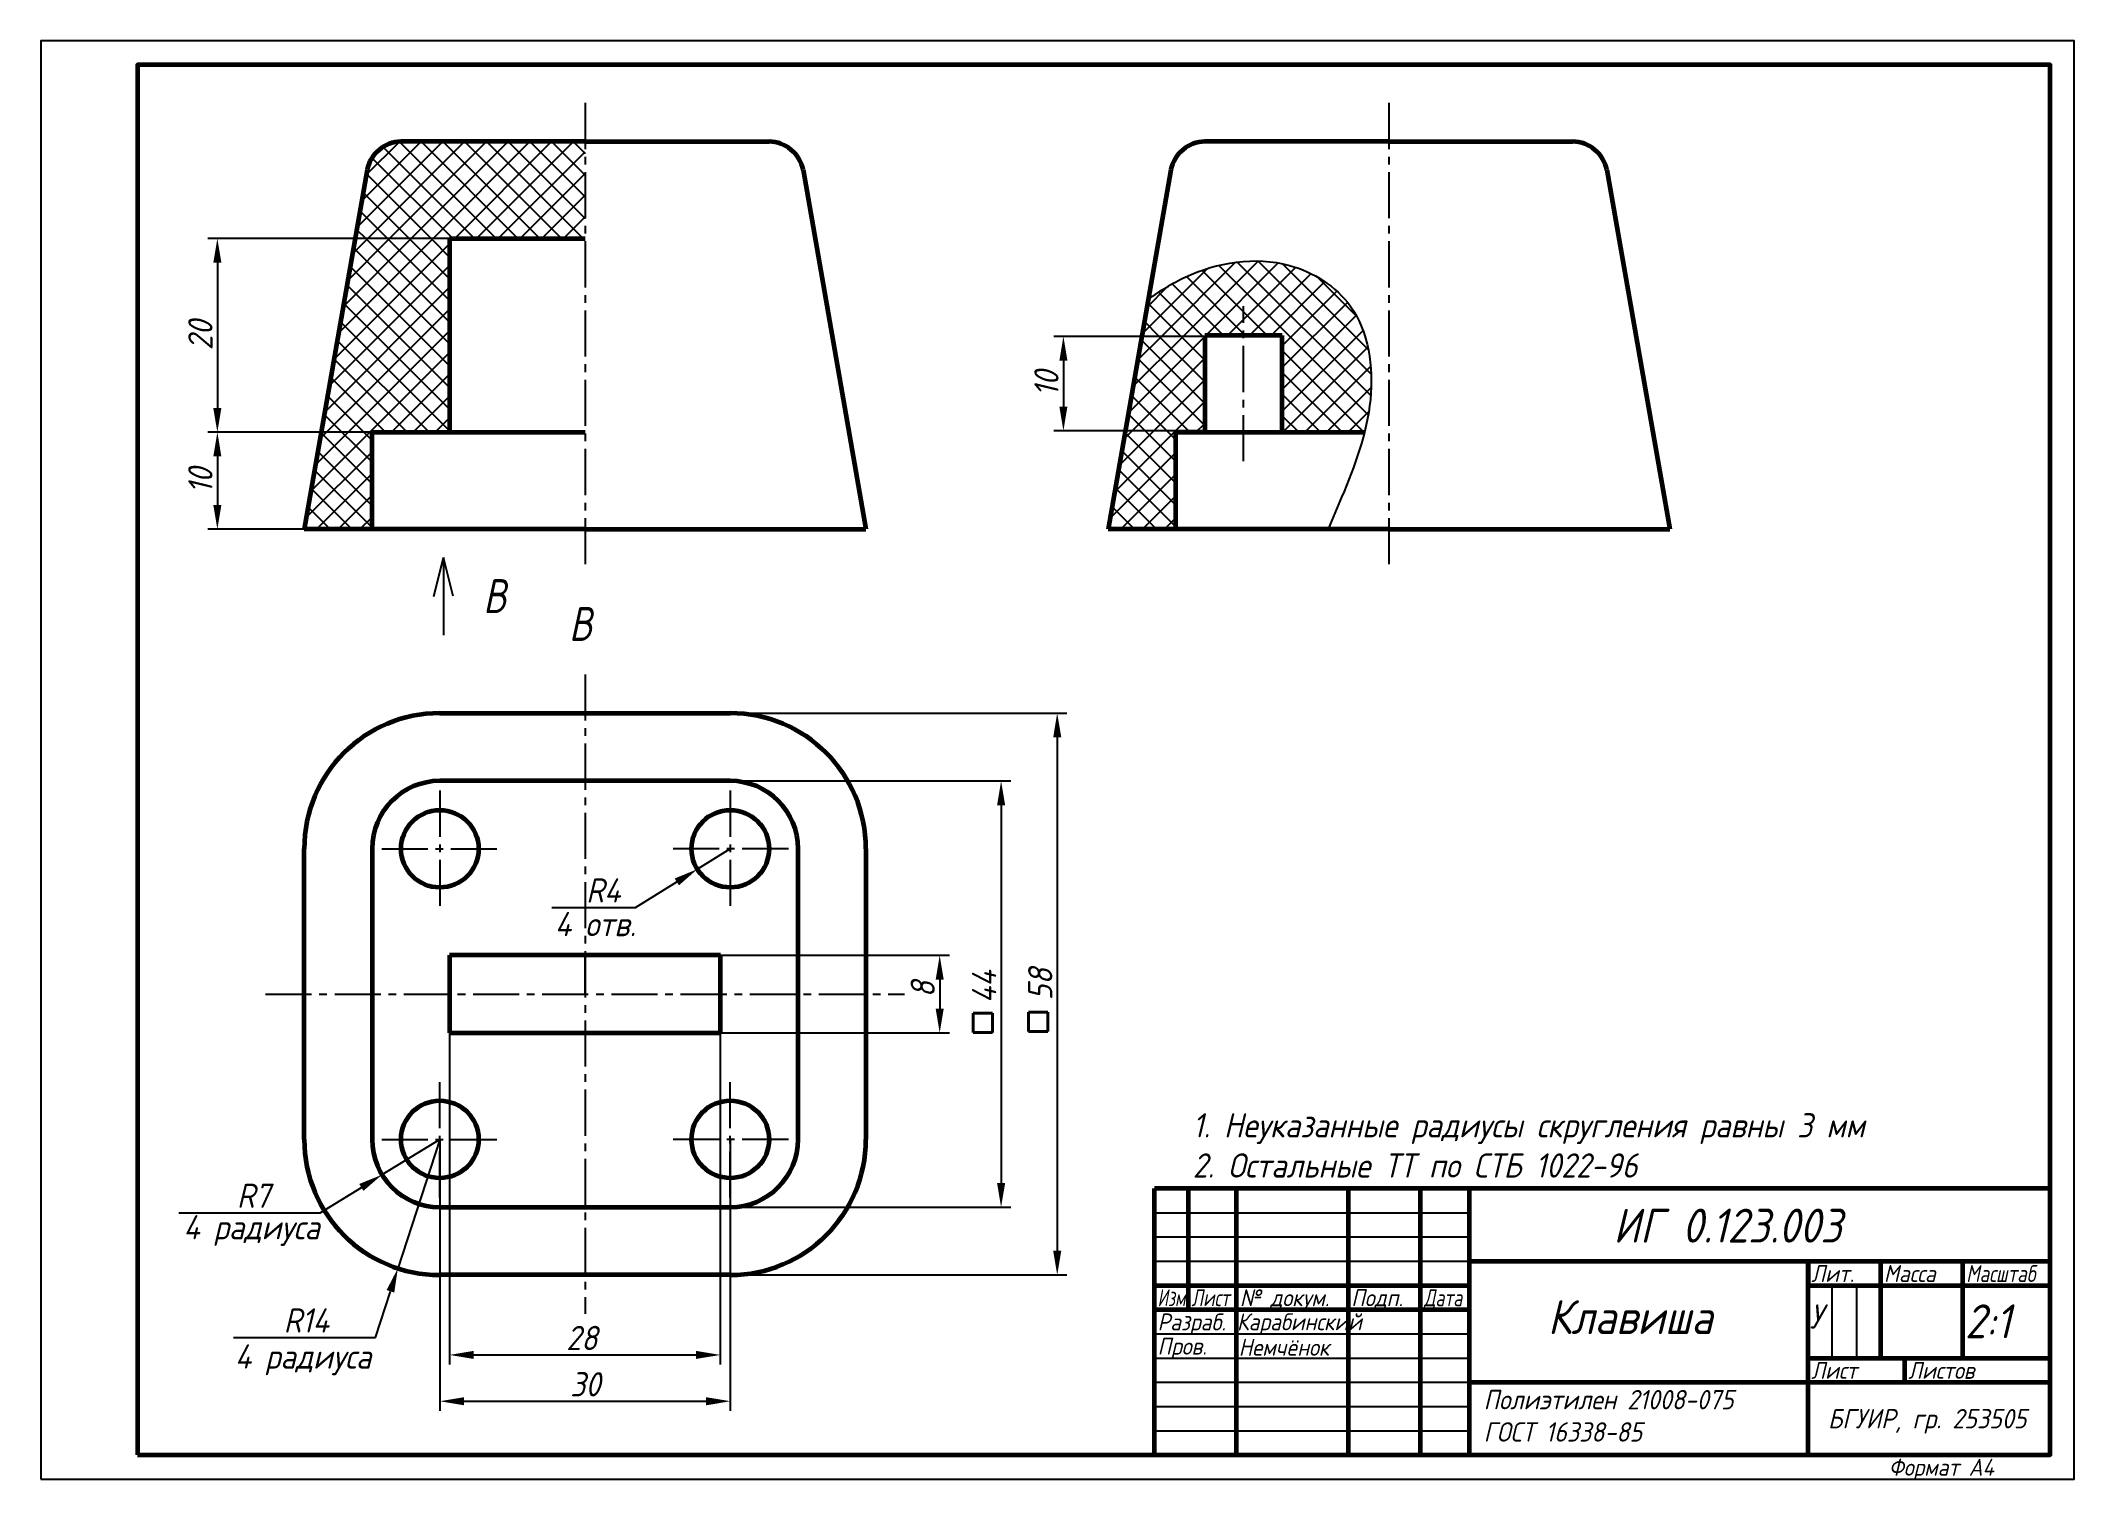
# Model space of a CAD drawing. Header units: millimetres. Extents: x 0 to 420, y 0 to 297.
import ezdxf

# ---------------------------------------------------------------- set-up
doc = ezdxf.new("R2010")
doc.units = ezdxf.units.MM
doc.header["$LTSCALE"] = 0.5
doc.linetypes.add('осевая2', pattern=[28.575, 19.05, -3.175, 3.175, -3.175])
doc.layers.get('0').update_dxf_attribs({"lineweight": 60})
doc.layers.get('Defpoints').update_dxf_attribs({"color": 5})
doc.layers.add('1-оси', color=1, linetype='осевая2')
doc.layers.add('3-размеры', color=6, linetype='Continuous')
doc.layers.add('4-текст', color=7, linetype='Continuous', true_color=0x00ad00)
doc.styles.get("Standard").update_dxf_attribs({"font": 'isocpeui.ttf', "width": 0.9})

msp = doc.modelspace()

# ---------------------------------------------------------------- hatches: boundary and pattern name
at = {"layer": '3-размеры', "lineweight": -2}
h = msp.add_hatch(dxfattribs=at)
h.set_pattern_fill('ANSI37', style=0)
edge = h.paths.add_edge_path()
edge.add_spline(control_points=[(273.42, 216.15), (273.97, 218.36), (275.6, 227.15), (273.57, 242.46), (256.2, 253.45), (239.77, 250.74), (231.14, 245.33), (228.73, 243.58)], knot_values=[5.843978, 5.843978, 5.843978, 5.843978, 9.248354, 19.132084, 26.657316, 37.492928, 41.953919, 41.953919, 41.953919, 41.953919], degree=3, periodic=0)
edge.add_line((228.73, 243.58), (227.4, 235.95))
edge.add_line((227.4, 235.95), (240.43, 235.95))
edge.add_line((240.43, 235.95), (240.43, 236.15))
edge.add_line((240.43, 236.15), (256.43, 236.15))
edge.add_line((256.43, 236.15), (256.43, 216.15))
edge.add_line((256.43, 216.15), (273.42, 216.15))
h.paths.add_polyline_path([(112.43, 276.15), (74.43, 276.15, 0.366886), (67.37, 270.06), (64.93, 256.15), (84.43, 256.15), (112.43, 256.15)])
h = msp.add_hatch(dxfattribs=at)
h.set_pattern_fill('ANSI37', style=0)
h.paths.add_polyline_path([(84.43, 256.15), (64.93, 256.15), (57.93, 216.15), (68.43, 216.15), (84.43, 216.15)])
h.paths.add_polyline_path([(68.43, 216.15), (57.93, 216.15), (54.43, 196.15), (68.43, 196.15)])
h = msp.add_hatch(dxfattribs=at)
h.set_pattern_fill('ANSI37', style=0)
h.paths.add_polyline_path([(240.43, 235.95), (227.4, 235.95), (223.99, 216.46), (240.43, 216.46)])
h.paths.add_polyline_path([(234.43, 216.15), (240.43, 216.15), (240.43, 216.46), (223.99, 216.46), (220.43, 196.15), (234.43, 196.15)])

# ---------------------------------------------------------------- linework, layer by layer
at = {"color": 7, "lineweight": -2}
for p, q in [((74.43, 276.15), (112.43, 276.15)), ((150.43, 276.15), (112.43, 276.15)), ((240.43, 276.15), (278.43, 276.15)), ((316.43, 276.15), (278.43, 276.15)), ((248.43, 216.15), (256.43, 216.15)), ((54.43, 196.15), (68.43, 196.15)), ((220.43, 196.15), (234.43, 196.15)), ((82.43, 158.15), (112.43, 158.15)), ((112.43, 100.15), (112.43, 108.15))]:
    msp.add_line(p, q, dxfattribs=at)
at = {"color": 7}
for p, q in [((112.43, 276.15), (74.43, 276.15)), ((112.43, 276.15), (150.43, 276.15)), ((278.43, 276.15), (240.43, 276.15)), ((278.43, 276.15), (316.43, 276.15)), ((67.41, 270.3), (54.43, 196.15)), ((157.46, 270.3), (170.43, 196.15)), ((233.41, 270.3), (220.43, 196.15)), ((323.46, 270.3), (336.43, 196.15)), ((84.43, 256.15), (112.43, 256.15)), ((84.43, 256.15), (84.43, 216.15)), ((256.43, 236.15), (240.43, 236.15)), ((240.43, 236.15), (240.43, 216.15)), ((256.43, 216.15), (256.43, 236.15)), ((68.43, 196.15), (68.43, 216.15)), ((68.43, 216.15), (112.43, 216.15)), ((234.43, 196.15), (234.43, 216.15)), ((234.43, 216.15), (273.42, 216.15)), ((234.43, 216.15), (248.43, 216.15)), ((112.43, 196.15), (54.43, 196.15)), ((112.43, 196.15), (170.43, 196.15)), ((278.43, 196.15), (220.43, 196.15)), ((278.43, 196.15), (336.43, 196.15)), ((82.43, 158.15), (142.43, 158.15)), ((142.43, 144.15), (82.43, 144.15)), ((54.43, 70.15), (54.43, 130.15)), ((68.43, 130.15), (68.43, 70.15)), ((156.43, 70.15), (156.43, 130.15)), ((170.43, 130.15), (170.43, 70.15)), ((112.43, 108.15), (84.43, 108.15)), ((84.43, 108.15), (84.43, 92.15)), ((140.43, 108.15), (112.43, 108.15)), ((140.35, 108.15), (140.35, 92.15)), ((84.43, 92.15), (112.43, 92.15)), ((112.43, 92.15), (140.43, 92.15)), ((82.43, 56.15), (142.43, 56.15)), ((142.43, 42.15), (82.43, 42.15)), ((365, 45), (365, 40))]:
    msp.add_line(p, q, dxfattribs=at)
at = {"color": 7, "lineweight": -3}
for p, q in [((81.21, 182.27), (83.21, 190.27)), ((83.21, 190.27), (83.21, 174.27)), ((85.19, 182.28), (83.21, 190.27)), ((230, 55), (295, 55)), ((230, 50), (295, 50)), ((230, 45), (295, 45)), ((370, 25), (370, 40)), ((375, 40), (375, 25)), ((230, 30), (295, 30)), ((230, 25), (295, 25)), ((230, 20), (295, 20)), ((230, 15), (295, 15)), ((230, 10), (295, 10))]:
    msp.add_line(p, q, dxfattribs=at)
at = {"color": 7, "lineweight": 40}
for p, q in [((192.61, 96.2), (192.61, 92.2)), ((196.61, 96.2), (192.61, 96.2)), ((196.61, 92.2), (196.61, 96.2)), ((203.98, 96.4), (203.98, 92.4)), ((207.98, 96.4), (203.98, 96.4)), ((203.98, 92.4), (207.98, 92.4)), ((207.98, 92.4), (207.98, 96.4)), ((192.61, 92.2), (196.61, 92.2))]:
    msp.add_line(p, q, dxfattribs=at)
at = {"color": 7, "lineweight": 60}
for p, q in [((415, 60), (230, 60)), ((230, 5), (230, 60)), ((237, 60), (237, 35)), ((247, 5), (247, 60)), ((270, 60), (270, 5)), ((285, 5), (285, 60)), ((295, 60), (295, 5)), ((295, 45), (415, 45)), ((365, 5), (365, 45)), ((380, 45), (380, 25)), ((397, 25), (397, 45)), ((230, 40), (295, 40)), ((365, 40), (415, 40)), ((230, 35), (295, 35)), ((365, 25), (415, 25)), ((385, 20), (385, 25)), ((295, 20), (415, 20))]:
    msp.add_line(p, q, dxfattribs=at)
msp.add_lwpolyline([(20, 5), (415, 5), (415, 292), (20, 292)], close=True, dxfattribs=at)
at = {"color": 7}
for centre in [(82.43, 130.15), (142.43, 130.15), (82.43, 70.15), (142.43, 70.15)]:
    msp.add_circle(centre, 8, dxfattribs=at)
for centre, radius, start, end in [((74.49, 268.94), 7.21, 90.4555, 169.1024), ((150.38, 268.94), 7.21, 10.8976, 89.5445), ((240.49, 268.94), 7.21, 90.4555, 169.1024), ((316.38, 268.94), 7.21, 10.8976, 89.5445), ((82.43, 130.15), 28, 90, 180), ((142.43, 130.15), 28, 0, 90), ((82.43, 130.15), 14, 90, 180), ((142.43, 130.15), 14, 0, 90), ((82.43, 70.15), 28, 180, 270), ((82.43, 70.15), 14, 180, 270), ((142.43, 70.15), 28, 270, 0), ((142.43, 70.15), 14, 270, 0)]:
    msp.add_arc(centre, radius, start, end, dxfattribs=at)
at = {"color": 7, "lineweight": -2}
msp.add_open_spline([(228.73, 243.58), (231.14, 245.33), (239.77, 250.74), (256.2, 253.45), (273.57, 242.46), (276.3, 221.92), (270.52, 206.99), (266.83, 198.34), (265.89, 196.15)], degree=3, knots=[5.843978, 5.843978, 5.843978, 5.843978, 10.304969, 21.140581, 28.665813, 38.549543, 49.076102, 52.649562, 52.649562, 52.649562, 52.649562], dxfattribs=at)
at = {"layer": '1-оси', "color": 7, "lineweight": -2}
for p, q in [((112.43, 284.15), (112.43, 188.15)), ((278.43, 284.15), (278.43, 188.15)), ((248.43, 210.15), (248.43, 242.15)), ((112.43, 166.15), (112.43, 34.15)), ((82.43, 142.15), (82.43, 118.15)), ((142.43, 142.15), (142.43, 118.15)), ((70.43, 130.15), (94.43, 130.15)), ((154.43, 130.15), (130.43, 130.15)), ((46.43, 100.15), (178.43, 100.15)), ((82.43, 58.15), (82.43, 82.15)), ((142.43, 58.15), (142.43, 82.15)), ((70.43, 70.15), (94.43, 70.15)), ((154.43, 70.15), (130.43, 70.15))]:
    msp.add_line(p, q, dxfattribs=at)
at = {"layer": '3-размеры', "color": 7, "lineweight": -2}
for p, q in [((84.43, 256.15), (34.49, 256.15)), ((36.49, 251.15), (36.49, 221.15)), ((240.38, 235.95), (209.22, 235.95)), ((211.22, 230.95), (211.22, 221.46)), ((84.43, 216.15), (34.49, 216.15)), ((68.43, 216.15), (34.49, 216.15)), ((240.38, 216.46), (209.22, 216.46)), ((36.49, 211.15), (36.49, 201.15)), ((68.43, 196.15), (34.49, 196.15)), ((142.43, 158.15), (211.94, 158.15)), ((209.94, 153.15), (209.94, 47.15)), ((142.43, 144.15), (200.35, 144.15)), ((198.35, 139.15), (198.35, 61.15)), ((142.43, 130.15), (135.63, 125.94)), ((122.88, 118.05), (131.38, 123.31)), ((105.58, 118.05), (122.88, 118.05)), ((140.43, 108.15), (187.67, 108.15)), ((185.67, 103.15), (185.67, 97.15)), ((84.43, 92.15), (84.43, 23.64)), ((140.35, 92.15), (187.67, 92.15)), ((140.35, 92.15), (140.35, 23.64)), ((82.43, 70.15), (70.49, 62.84)), ((82.43, 70.15), (73.77, 43.52)), ((82.43, 70.15), (82.43, 14.08)), ((142.43, 70.15), (142.43, 14.08)), ((57.7, 55.01), (66.23, 60.23)), ((28.51, 55.01), (57.7, 55.01)), ((142.43, 56.15), (200.35, 56.15)), ((142.43, 42.15), (211.94, 42.15)), ((69.14, 29.26), (72.23, 38.77)), ((39.84, 29.26), (69.14, 29.26)), ((89.43, 25.64), (135.35, 25.64)), ((87.43, 16.08), (137.43, 16.08))]:
    msp.add_line(p, q, dxfattribs=at)
for points in [[(35.65, 251.15), (37.32, 251.15), (36.49, 256.15)], [(210.39, 230.95), (212.05, 230.95), (211.22, 235.95)], [(35.65, 221.15), (37.32, 221.15), (36.49, 216.15)], [(210.39, 221.46), (212.05, 221.46), (211.22, 216.46)], [(35.65, 211.15), (37.32, 211.15), (36.49, 216.15)], [(35.65, 201.15), (37.32, 201.15), (36.49, 196.15)], [(209.11, 153.15), (210.78, 153.15), (209.94, 158.15)], [(197.52, 139.15), (199.19, 139.15), (198.35, 144.15)], [(130.94, 124.02), (131.82, 122.6), (135.63, 125.94)], [(184.84, 103.15), (186.5, 103.15), (185.67, 108.15)], [(184.84, 97.15), (186.5, 97.15), (185.67, 92.15)], [(65.79, 60.94), (66.66, 59.52), (70.49, 62.84)], [(197.52, 61.15), (199.19, 61.15), (198.35, 56.15)], [(209.11, 47.15), (210.78, 47.15), (209.94, 42.15)], [(71.44, 39.03), (73.02, 38.51), (73.77, 43.52)], [(89.43, 26.48), (89.43, 24.81), (84.43, 25.64)], [(135.35, 26.48), (135.35, 24.81), (140.35, 25.64)], [(87.43, 16.91), (87.43, 15.24), (82.43, 16.08)], [(137.43, 16.91), (137.43, 15.24), (142.43, 16.08)]]:
    msp.add_solid(points, dxfattribs=at)
at = {"layer": 'Defpoints', "color": 7}
msp.add_lwpolyline([(0, 0), (420, 0), (420, 297), (0, 297)], close=True, dxfattribs=at)

# ---------------------------------------------------------------- texts
at = {"color": 7}
for s, height, width, p in [('В', 7, 0.8, (91.4, 178.82)), ('В', 7, 0.8, (109.13, 173.07)), ('2. Остальные ТТ по СТБ 1022-96', 5, 0.9, (237.93, 62.26)), ('ИГ 0.123.003', 7, 0.9, (324.79, 48.84)), ('Клавиша', 7, 0.9, (311.27, 29.96)), ('2:1', 7, 0.9, (397.42, 29.08)), ('БГУИР, гр. 253505', 4, 0.9, (369.13, 10.48))]:
    msp.add_text(s, height=height, dxfattribs=dict(at, width=width)).set_placement(p)
at = {"color": 7, "lineweight": 20, "char_height": 5, "attachment_point": 1}
for s, insert in [('4 отв.', (106.19, 117.1)), ('4 радиуса', (29.47, 54.51)), ('4 радиуса', (40.1, 27.81))]:
    msp.add_mtext_dynamic_manual_height_columns(s, width=40.1781, gutter_width=50, heights=[0], dxfattribs=dict(at, insert=insert))
at = {"color": 7, "attachment_point": 1}
for s, width, gutter_width, insert, char_height in [('1. Неуказанные радиусы скругления равны 3 мм', 184.8844, 50, (237.91, 75.55), 5), ('У', 2.2977, 25, (365.35, 36.07), 5), ('Полиэтилен 21008-075 \\PГОСТ 16338-85', 73.0695, 25, (298.01, 18.41), 4)]:
    msp.add_mtext_dynamic_manual_height_columns(s, width=width, gutter_width=gutter_width, heights=[0], dxfattribs=dict(at, insert=insert, char_height=char_height))
at = {"color": 7, "insert": (247.06, 34.23), "char_height": 3.5, "width": 19.6947, "attachment_point": 1}
msp.add_mtext('Карабинский', dxfattribs=at)
at = {"layer": '3-размеры', "color": 7, "lineweight": -2, "char_height": 5, "attachment_point": 5, "rotation": 90}
for s, insert in [('20', (32.99, 236.17)), ('10', (207.72, 226.2)), ('10', (32.99, 206.15)), ('44', (194.85, 101.65)), ('58', (206.44, 102.17)), ('8', (182.17, 101.14))]:
    msp.add_mtext(s, dxfattribs=dict(at, insert=insert))
at = {"layer": '3-размеры', "color": 7, "lineweight": -2, "char_height": 5, "attachment_point": 5}
for s, insert in [('R4', (116.2, 121.55)), ('R7', (43.95, 58.51)), ('R14', (54.86, 32.76)), ('28', (111.78, 29.14)), ('30', (112.47, 19.58))]:
    msp.add_mtext(s, dxfattribs=dict(at, insert=insert))
at = {"layer": '4-текст', "color": 7, "lineweight": -3}
for s, width, p in [('Лит.', 0.9, (365.67, 40.7)), ('Масса', 0.9, (380.67, 40.7)), ('Масштаб', 0.8, (397.67, 40.7)), ('Изм.', 0.7, (230.67, 35.7)), ('Лист', 0.75, (237.67, 35.7)), ('№ докум.', 0.9, (247.67, 35.7)), ('Подп.', 0.9, (270.67, 35.7)), ('Дата', 0.75, (285.67, 35.7)), ('Разраб.', 0.9, (230.67, 30.7)), ('Пров.', 0.9, (230.67, 25.7)), ('Немчёнок', 0.9, (247.43, 25.47)), ('Лист', 0.9, (365.67, 20.7)), ('Листов', 0.9, (385.67, 20.7)), ('Формат А4', 0.9, (381.67, 0.7))]:
    msp.add_text(s, height=3.5, dxfattribs=dict(at, width=width)).set_placement(p)

doc.saveas('drawing.dxf')
